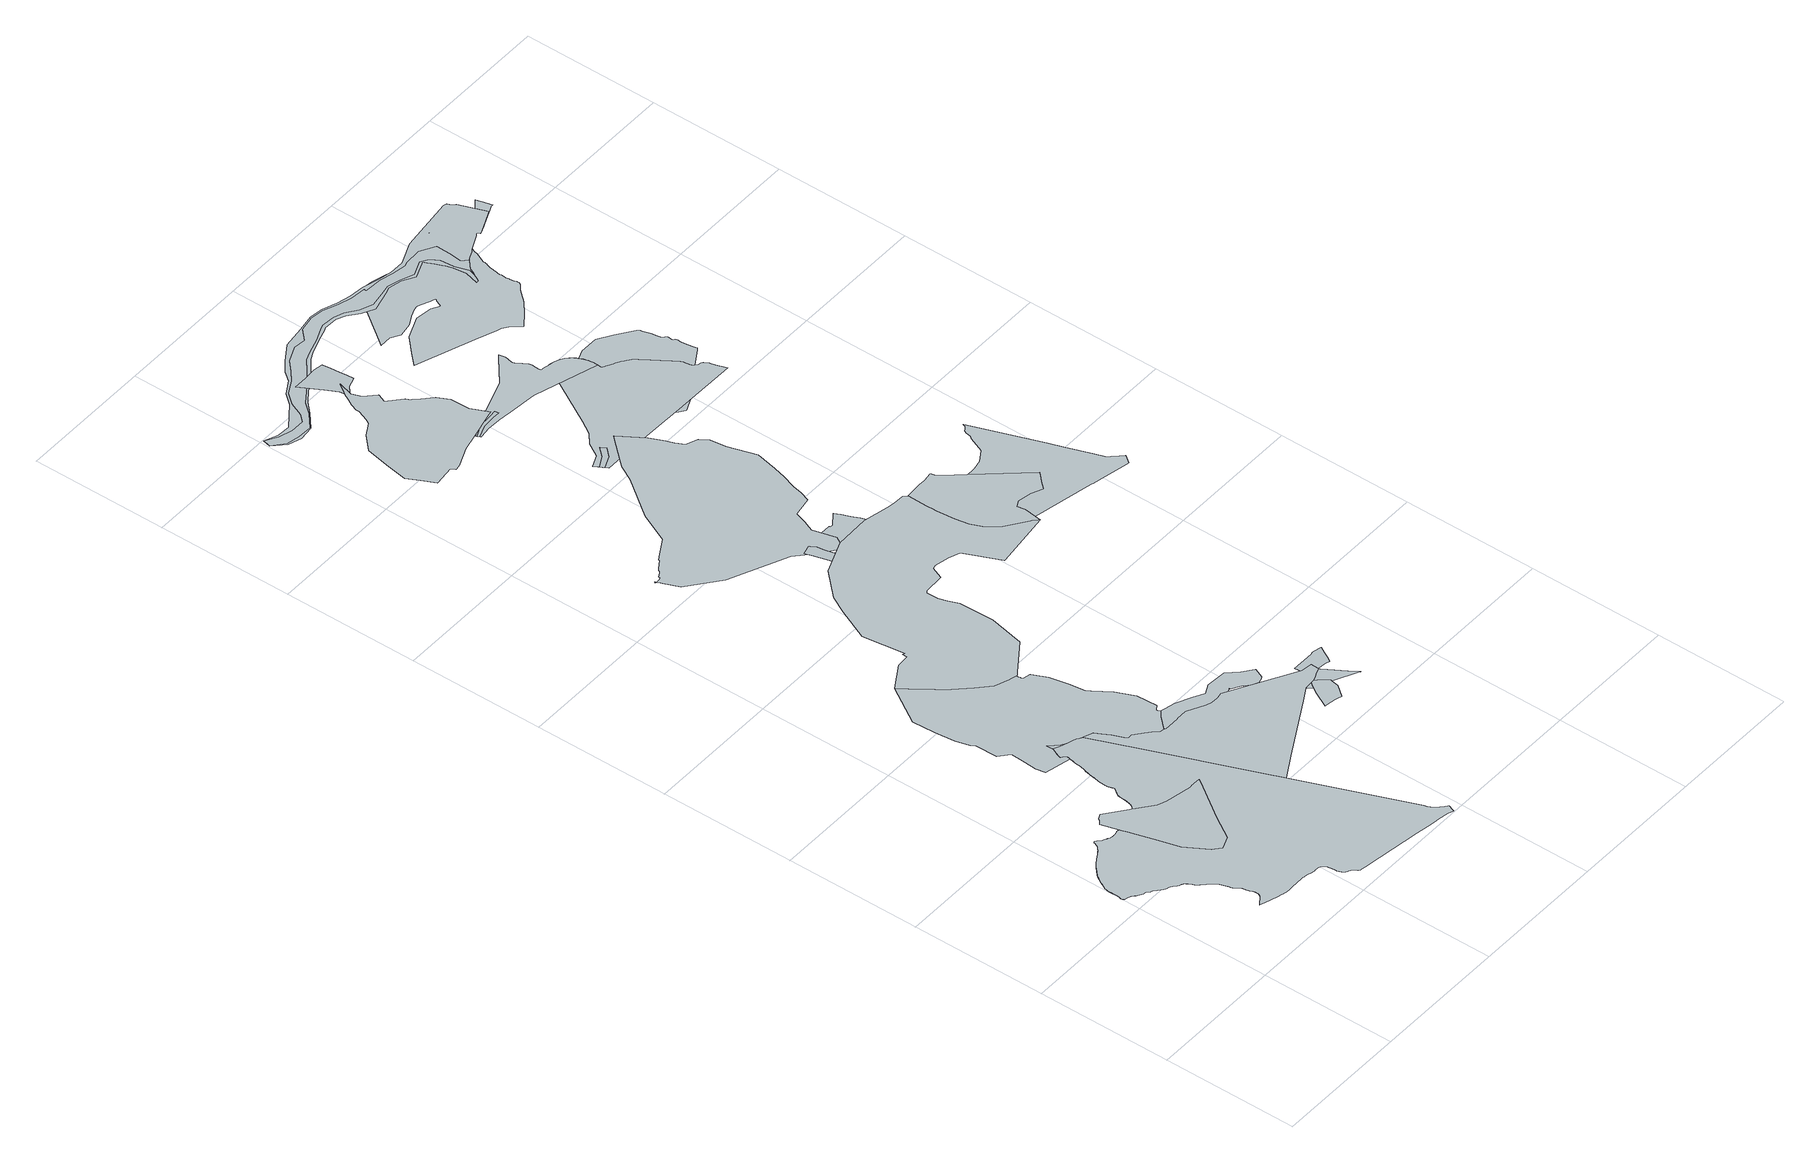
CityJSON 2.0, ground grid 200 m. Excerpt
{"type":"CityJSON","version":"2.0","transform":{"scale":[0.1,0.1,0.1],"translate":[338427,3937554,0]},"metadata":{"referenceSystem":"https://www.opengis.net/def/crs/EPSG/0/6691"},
"CityObjects":{
"object1":{"type":"GenericCityObject","attributes":{"prefecture":"14","disasterType":"1","areaType":"1","zoneNumber":"151-H24-43033","zoneName":"青山33","status":"0"},"geometry":[{"type":"MultiSurface","lod":"1","boundaries":[[[0,1,2,3,4,5,6,7,8,9,10,11,12,13,14,15,16,17,18,19,20,21,22,23,24,25,26,27,28,29,30,31,32,33,34]]]}]},
"object2":{"type":"GenericCityObject","attributes":{"prefecture":"14","disasterType":"2","areaType":"1","zoneNumber":"82028-1","zoneName":"アビコ沢右支-1","status":"0"},"geometry":[{"type":"MultiSurface","lod":"1","boundaries":[[[35,36,37,38,39,40,41,42,43,44,45,46,47,48,49,50,51,52,53,54,55,56,57,58,59,60,61,62,63,64,65,66,67,68,69,70,71,72,73,74,75,76,77,78,79,80,81,82,83,84,85,86,87,88,89,90,91,92,93,94,95,96,97,98,99,100,101,102,103,104,105,106,107,108,109,7,110,111,112,113,114,115,116,117,118,119,120,121,14,122,123,124,125,126,127,128,129,130,131,132,133,134,135,136,137,138,139,140,141,142,143,144,145,146,147,148,149,150,151,152,153,154,155,156,157,158,159,160,161,162,163,164,165,166,167,168,169,170,171,172,173,174,175,176,177,178,179,180,181,182,183,184,185,186,187,188,189,190,191,192,193,194,195,196,197,198,199,200,201,202,203,204,205,206,207,208,209,210,211,212,213,214,215,216,217,218,219,220,221,222,223,224,225,226,227,228,229,230,231,232,233,234,235,236,237,238,239,240,241,242,243,244,245,246,247,248,249,250,251,252,253,254,255,256,257,258,259,260,261,262,263,264,265,266,267,268,269,270,271,272,273,274,275,276,277,278,279,280,281,282,283,284,285,286,287,288,289,290,291,292,293,294,295,296,297,298,299,300,301,302,303,304,305,306,307,308,309,310,311,312,313,314,315,316,317,318,319,320,321,322,323,324,325,326,327,328,329,330,331,332,333,334,335,336,337,338,339,340,341,342,343,344,345,346,347,348,349,350,351,352,353,354,355,356,357,358,359,360,361,362,363,364,365,366,367,368,369,370,371,372,373,374,375,376,377,378,379,380,381,382,383,384,385,386,387,388,389,390,391,392,393,394,395,396,397,398,399,400,401,402,403,404,405,406,407,408,409,410,411,412,413,414,415,416,417,418,419,420,421,422,423,424,425,426,427,428,429,430,431,432,433,434,435,436,437,438,439,440,441,442,443,444,445,446,447,448]]]}]},
"object3":{"type":"GenericCityObject","attributes":{"prefecture":"14","disasterType":"2","areaType":"1","zoneNumber":82029,"zoneName":"下の沢","status":"0"},"geometry":[{"type":"MultiSurface","lod":"1","boundaries":[[[449,450,451,452,453,37,454,455,42,456,457,458,459,460,461,48,462,49,463,464,465,52,54,466,55,467,58,468,61,469,62,63,470,64,471,472,69,473,474,475,476,477,75,478,479,480,81,481,84,482,483,484,88,485,89,91,486,487,488,95,96,489,490,97,98,491,105,492,106,108,493,494,495,6,110,112,496,113,497,498,117,499,500,119,501,502,503,504,505,14,122,123,506,507,128,508,509,130,510,511,512,513,514,515,135,516,138,139,517,518,519,151,520,521,154,522,157,523,524,525,526,527,528,529,530,531,532,533,534,535,536,537,538,539,540,541,542,543,544,545,546,547,548,549,550,181,551,552,553,554,555,556,557,558,559,194,560,201,561,562,563,564,565,566,567,209,568,569,570,571,572,573,211,574,575,576,577,578,216,579,580,581,582,221,223,583,224,584,585,586,587,227,588,589,232,590,591,235,592,593,594,595,596,597,245,598,599,600,249,601,602,252,603,254,604,257,605,258,606,607,265,608,609,268,610,611,612,280,613,281,285,614,615,616,617,618,619,291,620,300,621,622,623,302,624,625,626,627,628,629,630,316,318,631,632,633,328,634,330,635,636,637,638,639,640,641,334,642,643,644,340,645,646,346,647,648,649,354,650,651,652,355,653,654,358,655,656,657,658,659,660,661,662,663,446,664,665,666,667,668,669,670,671,672,673,674,675,676,677,678,679,680,681,682,683,684,685,686,687,688,689,690,691,692,693,694,695,696,697,698,699,700,701,702]]]}]},
"object4":{"type":"GenericCityObject","attributes":{"prefecture":"14","disasterType":"1","areaType":"1","zoneNumber":"151-H24-43034","zoneName":"青山34","status":"0"},"geometry":[{"type":"MultiSurface","lod":"1","boundaries":[[[703,704,705,706,707,708,692,709,710,711,712,713,714,715,716,717,718,719,720,721,722,723,724,725,726,727,728,729,730,731,732,733,734,735,736,737,738,739,740,741,742,743,744,745,62,746,747,748,749,750,751,448,752,753,754]]]}]},
"object5":{"type":"GenericCityObject","attributes":{"prefecture":"14","disasterType":"1","areaType":"1","zoneNumber":"151-H24-43034","zoneName":"青山34","status":"0"},"geometry":[{"type":"MultiSurface","lod":"1","boundaries":[[[755,756,712,711,710,709,692,708,707,706,705,704,703,754,753,757,758,759,760,761,762,763,764,765,766,767,768,769,681,770,771,772,773,774,775,776,777,778,779,780,781,782,783,784,785,786,787,788,789]]]}]},
"object6":{"type":"GenericCityObject","attributes":{"prefecture":"14","disasterType":"1","areaType":"1","zoneNumber":"151-H24-43034","zoneName":"青山34","status":"0"},"geometry":[{"type":"MultiSurface","lod":"1","boundaries":[[[769,684,790,791,792,710,793,794,795,695,796,797,798,703,799,800,760,801,802,803,804,805,806,807,808,809,810,811,812,813,814,815,816,817,818,819,820,821,822,823,824,825,826,827,828]]]}]},
"object7":{"type":"GenericCityObject","attributes":{"prefecture":"14","disasterType":"1","areaType":"1","zoneNumber":"151-H24-43035","zoneName":"青山35","status":"0"},"geometry":[{"type":"MultiSurface","lod":"1","boundaries":[[[829,830,831,832,833,834,835,836,837,838,839,840,841,842,843,844,845,846,847,735,734,733,732,731,730,729,728,727,848,849,850,851,852,853,854,855,856,857,858,859,860,861,862,863,864,865,866,867,868,869,870,871,872]]]}]},
"object8":{"type":"GenericCityObject","attributes":{"prefecture":"14","disasterType":"1","areaType":"1","zoneNumber":"151-H24-43031","zoneName":"青山31","status":"0"},"geometry":[{"type":"MultiSurface","lod":"1","boundaries":[[[873,874,875,876,877,878,879,880,881,670,882,669,883,884,885,886,887,888,889,890,891,892]]]}]},
"object9":{"type":"GenericCityObject","attributes":{"prefecture":"14","disasterType":"1","areaType":"1","zoneNumber":"151-H25-55033","zoneName":"寸沢嵐33","status":"0"},"geometry":[{"type":"MultiSurface","lod":"1","boundaries":[[[893,894,895,896,897,898,899,900,901,902,903,904,905,906,907]]]}]},
"object10":{"type":"GenericCityObject","attributes":{"prefecture":"14","disasterType":"1","areaType":"1","zoneNumber":"151-H25-55033","zoneName":"寸沢嵐33","status":"0"},"geometry":[{"type":"MultiSurface","lod":"1","boundaries":[[[908,909,910,911,912,913,914,915,916,917,918,919,920,921,922,923,924,925,926,927,928,929,930,931,932,933,934,935,936,937,938,939,940,941,942,943,944,945,946,947,948,949,950,951,952,953,954,955,956,957]]]}]},
"object11":{"type":"GenericCityObject","attributes":{"prefecture":"14","disasterType":"1","areaType":"1","zoneNumber":"151-H24-43031","zoneName":"青山31","status":"0"},"geometry":[{"type":"MultiSurface","lod":"1","boundaries":[[[958,959,960,961,962,963,675,964,965,966,967,968,969,970,971,972,973,667,974,975,884,976,977,873,978,979,980]]]}]},
"object12":{"type":"GenericCityObject","attributes":{"prefecture":"14","disasterType":"1","areaType":"1","zoneNumber":"151-H25-55032","zoneName":"寸沢嵐32","status":"0"},"geometry":[{"type":"MultiSurface","lod":"1","boundaries":[[[981,982,983,984,985,986,987,988,989,990,991,992,993,994,995,996,997,998,999,1000,1001,1002,1003,1004,1005,1006,1007,1008,1009,1010,1011,1012,1013,1014,1015]]]}]},
"object13":{"type":"GenericCityObject","attributes":{"prefecture":"14","disasterType":"1","areaType":"1","zoneNumber":"151-H24-43030","zoneName":"青山30","status":"0"},"geometry":[{"type":"MultiSurface","lod":"1","boundaries":[[[1016,1017,1018,1019,1020,1021,1022,1023,1024,1025,680,1026,967,1027,1028,1029,672,1030,674,1031,964,677,1032,1033,1034,1035]]]}]},
"object14":{"type":"GenericCityObject","attributes":{"prefecture":"14","disasterType":"1","areaType":"1","zoneNumber":"151-H25-55033","zoneName":"寸沢嵐33","status":"0"},"geometry":[{"type":"MultiSurface","lod":"1","boundaries":[[[1036,1037,1038,1039,1040,1041,1042,1043,1044,1045,1046,1047,1048,1049,1050,1051,1052,1053,1054,1055,1056,1057,1058,1059,1060,1061]]]}]},
"object15":{"type":"GenericCityObject","attributes":{"prefecture":"14","disasterType":"1","areaType":"1","zoneNumber":"151-H25-55032","zoneName":"寸沢嵐32","status":"0"},"geometry":[{"type":"MultiSurface","lod":"1","boundaries":[[[1062,1063,1064,1065,1066,1067,1068,1069,1070,1071,1072,1073,1074,1075,1076,1077]]]}]},
"object16":{"type":"GenericCityObject","attributes":{"prefecture":"14","disasterType":"2","areaType":"2","zoneNumber":83012,"zoneName":"山面追沢","status":"0"},"geometry":[{"type":"MultiSurface","lod":"1","boundaries":[[[1078,1079,1080,1081,1082,1083,1084]]]}]},
"object17":{"type":"GenericCityObject","attributes":{"prefecture":"14","disasterType":"2","areaType":"2","zoneNumber":83311,"zoneName":"南沢","status":"0"},"geometry":[{"type":"MultiSurface","lod":"1","boundaries":[[[1085,1086,1087,1088,1089,1090,1091,1092,1093]]]}]},
"object18":{"type":"GenericCityObject","attributes":{"prefecture":"14","disasterType":"2","areaType":"1","zoneNumber":83311,"zoneName":"南沢","status":"0"},"geometry":[{"type":"MultiSurface","lod":"1","boundaries":[[[1094,1095,1096,1097,1098,1099,1100,1101,1102,1103,1104,1105,1106,1107,1108,1109,1110,1111,1112,1113,1114,1115,1116,1117,1118,1119,1120,1121,1122,1123,1124,1125,1126,1127,1128,1129,1130,1131,1132,1133,1134,1135,1136,1137,1138,1139,1140,1141,1142,1143,1144,1145,1146,1147,1148,1149,1150,1151,1152,1153]]]}]},
"object19":{"type":"GenericCityObject","attributes":{"prefecture":"14","disasterType":"2","areaType":"2","zoneNumber":83312,"zoneName":"寒沢川","status":"0"},"geometry":[{"type":"MultiSurface","lod":"1","boundaries":[[[1154,1155,1156,1157,1158,1159,1160,1161,1162,1163,1164,1165,1166,1167,1168,1169,1170,1171,1172,1173,1174,1175,1176,1177,1178,1179,1180,1181,1182,1183,1184,1185,1186,1187,1188,1189,1190,1191,1192,1193,1194,1195,1196,1197,1198,1199,1200,1201,1202,1203,1204,1205,1206,1207,1208,1209,1210,1211,1212,1213,1214,1215]]]}]},
"object20":{"type":"GenericCityObject","attributes":{"prefecture":"14","disasterType":"1","areaType":"1","zoneNumber":"151-H24-43035","zoneName":"青山35","status":"0"},"geometry":[{"type":"MultiSurface","lod":"1","boundaries":[[[1216,1217,1218,834,833,832,831,830,829,872,871,870,869,868,867,866,865,864,1219,1220,1221,1222,1223,1224,1225,1226,1227,1228,1229,1230,1231,1232,1233,1234,1235]]]}]},
"object21":{"type":"GenericCityObject","attributes":{"prefecture":"14","disasterType":"2","areaType":"1","zoneNumber":83012,"zoneName":"山面追沢","status":"0"},"geometry":[{"type":"MultiSurface","lod":"1","boundaries":[[[1236,1237,1238,1239,1240,1241,1242,1243,1244,1245,1246,1247,1248,1249,1250,1251,1252,1253,1254,1255,1256,1257,1258,1259,1260,1261,1262,1263,1264,1265,1266,1267,1268,1269,1270,1271,1272,1273,1274,1275,1276,1277,1278,1279,1280,1281,1282,1283,1284,1285,1286,1287,1288,1289,1290,1291,1292,1293,1294,1295,1296,1297,1298,1299,1300,1301,1302,1303,1304,1305,1306,1307,1308,1309,1310,1311,1312,1313,1314,1315,1316,1317,1318,1319,1320,1321,1322,1323,1324,1325,1326,1327,1328,1329]]]}]},
"object22":{"type":"GenericCityObject","attributes":{"prefecture":"14","disasterType":"2","areaType":"1","zoneNumber":83312,"zoneName":"寒沢川","status":"0"},"geometry":[{"type":"MultiSurface","lod":"1","boundaries":[[[1215,1154,1155,1156,1157,1330,1331,1332,1333,1334,1335,1336,1337,1338,1339,1340,1341,1342,1343,1344,1345,1346,1347,1348,1349,1350,1351,1352,1353,1354,1355,1356,1357,1358,1359,1360,1361,1362,1363,1364,1365,1366,1367,1368,1369,1370,1371,1372,1373,1374,1375,1376,1377,1378,1379,1380,1381,1382,1383,1384,1385,1386,1387,1388,1389,1390,1391,1392,1393,1394,1395,1396,1397,1398,1399,1400]]]}]},
"object23":{"type":"GenericCityObject","attributes":{"prefecture":"14","disasterType":"2","areaType":"1","zoneNumber":82326,"zoneName":"下の沢右支","status":"0"},"geometry":[{"type":"MultiSurface","lod":"1","boundaries":[[[1401,1402,1403,1404,1405,1406,1407,1408,1409,1410,1411,1412,1413,1414,1415,1416,1231,1417,1418,1419,1420,1421,1422,1423,1424,1425,1426,1427,1428,1429,1430,832,1431,1432,1433,1434,1435,1436,1437,1438,1439,1440,1441,1442,1443,868,1219,1444,1445,1446,1447,1448,1449,1450,1451,1452,1453,1454,1455,1456,1457,1458]]]}]},
"object24":{"type":"GenericCityObject","attributes":{"prefecture":"14","disasterType":"1","areaType":"1","zoneNumber":"151-H25-55033","zoneName":"寸沢嵐33","status":"0"},"geometry":[{"type":"MultiSurface","lod":"1","boundaries":[[[1459,1460,1461,1462,1463,1464,1465,1466,1467,1468,1469,1470,1471,1472,1473,1474,1475,1476,1477,1478,1479,1480,1481,1482,1483,1484,1485,1486,1487,1488,1489,1490,1491,1492,1493,1494,1495,1496,1497,1498,1499,1500,1501,1502,1503,1504,1505,1506,1507,1508,1509,1510,1511]]]}]},
"object25":{"type":"GenericCityObject","attributes":{"prefecture":"14","disasterType":"1","areaType":"1","zoneNumber":"151-H25-55032","zoneName":"寸沢嵐32","status":"0"},"geometry":[{"type":"MultiSurface","lod":"1","boundaries":[[[1512,1513,1514,1515,1516,1517,1518,1519,1520,1521,1522,1523,1524,1525,1526,1527,1528,1529,1530,1531,1532,1533,1534,1535,1536,1537,1538,1539,1540,1541,1542,1543,1544,1545,1546,1547,1548,1549,1550,1551,1552,1553,1554,1555,1556,1557,1558,1559,1560,1561,1562,1563,1564,1565,1566,1567,1568,1569,1570,1571,1572,1573,1574,1575,1576,1577,1578,1579,1580,1581,1582,1583,1584,1585,1586,1587,1588,1589,1590,1591,1592,1593,1594,1595,1596,1597,1598,1599,1600,1601,1602,1603,1604,1605,1606,1607,1608]]]}]},
"object26":{"type":"GenericCityObject","attributes":{"prefecture":"14","disasterType":"1","areaType":"1","zoneNumber":"151-H25-55032","zoneName":"寸沢嵐32","status":"0"},"geometry":[{"type":"MultiSurface","lod":"1","boundaries":[[[1609,1605,1606,1610,1611,1612,1613,1614,1615,1616,1617,1618,1619,1620,1621,1622,1623,1624,1625,1626,1627,1628,1629,1630,1631,1632,1633,1634,1635,1636,1637,1638,1639,1640,1641,1642,1643,1644,1645,1646,1647]]]}]}
},
"vertices":[
[1658,3004,0],[1469,3154,0],[1407,3203,0],[1405,3205,0],[1404,3206,0],[1402,3207,0],[1401,3208,0],[1400,3208,0],[1382,3223,0],[1076,3464,0],[998,3424,0],[978,3395,0],[926,3355,0],[1000,3095,0],[1001,3092,0],[1002,3089,0],[1002,3088,0],[1006,3074,0],[1030,2991,0],[1063,2875,0],[1145,2588,0],[1231,2292,0],[1425,1965,0],[1456,1938,0],[1530,1871,0],[1719,1944,0],[1924,2270,0],[2271,2770,0],[2354,2889,0],[2324,2889,0],[2254,2888,0],[2203,2888,0],[2202,2888,0],[2166,2887,0],[1789,2956,0],
[2078,4484,0],[2065,4509,0],[2033,4531,0],[2029,4535,0],[1994,4555,0],[1942,4575,0],[1927,4580,0],[1874,4597,0],[1840,4608,0],[1794,4626,0],[1743,4646,0],[1683,4674,0],[1669,4681,0],[1666,4675,0],[1645,4625,0],[1635,4599,0],[1627,4584,0],[1610,4553,0],[1604,4541,0],[1603,4529,0],[1602,4511,0],[1602,4510,0],[1602,4505,0],[1651,4476,0],[1663,4450,0],[1655,4402,0],[1654,4395,0],[1653,4391,0],[1651,4384,0],[1639,4330,0],[1636,4316,0],[1629,4249,0],[1629,4242,0],[1618,4171,0],[1610,4144,0],[1604,4124,0],[1601,4111,0],[1580,4037,0],[1569,3974,0],[1569,3973,0],[1560,3924,0],[1548,3856,0],[1544,3811,0],[1542,3773,0],[1541,3747,0],[1541,3744,0],[1540,3714,0],[1556,3661,0],[1570,3617,0],[1567,3614,0],[1536,3571,0],[1535,3570,0],[1531,3564,0],[1522,3552,0],[1510,3534,0],[1496,3514,0],[1494,3507,0],[1493,3504,0],[1489,3488,0],[1487,3483,0],[1485,3457,0],[1485,3456,0],[1482,3414,0],[1482,3412,0],[1482,3411,0],[1481,3399,0],[1478,3356,0],[1471,3334,0],[1461,3298,0],[1459,3290,0],[1453,3276,0],[1447,3263,0],[1443,3253,0],[1440,3249,0],[1421,3222,0],[1378,3193,0],[1321,3156,0],[1294,3140,0],[1271,3126,0],[1267,3123,0],[1246,3111,0],[1245,3110,0],[1220,3099,0],[1087,3037,0],[1085,3036,0],[1027,3075,0],[1014,3084,0],[997,3095,0],[996,3095,0],[990,3096,0],[989,3097,0],[986,3097,0],[967,3101,0],[962,3102,0],[948,3100,0],[940,3098,0],[891,3090,0],[889,3090,0],[871,3087,0],[867,3087,0],[838,3088,0],[826,3089,0],[823,3090,0],[815,3094,0],[814,3094,0],[793,3104,0],[792,3104,0],[791,3105,0],[777,3112,0],[746,3130,0],[728,3134,0],[723,3135,0],[722,3136,0],[713,3138,0],[711,3139,0],[706,3143,0],[705,3144,0],[703,3146,0],[697,3151,0],[694,3154,0],[686,3160,0],[682,3163,0],[677,3169,0],[670,3179,0],[664,3187,0],[660,3190,0],[644,3205,0],[641,3208,0],[626,3210,0],[623,3207,0],[622,3205,0],[618,3201,0],[616,3197,0],[615,3193,0],[612,3184,0],[607,3166,0],[594,3136,0],[591,3130,0],[590,3128,0],[587,3125,0],[583,3121,0],[567,3107,0],[522,3066,0],[430,3008,0],[398,2987,0],[312,2933,0],[294,2916,0],[232,2856,0],[222,2846,0],[189,2814,0],[175,2800,0],[154,2779,0],[144,2769,0],[125,2738,0],[111,2715,0],[107,2709,0],[101,2697,0],[86,2670,0],[78,2654,0],[59,2620,0],[37,2579,0],[34,2574,0],[31,2569,0],[31,2566,0],[30,2562,0],[21,2520,0],[21,2515,0],[19,2489,0],[19,2486,0],[19,2485,0],[19,2478,0],[22,2425,0],[23,2409,0],[22,2396,0],[22,2393,0],[21,2372,0],[13,2323,0],[8,2295,0],[9,2292,0],[19,2269,0],[21,2265,0],[36,2252,0],[44,2249,0],[45,2249,0],[51,2247,0],[79,2238,0],[103,2231,0],[113,2227,0],[116,2225,0],[134,2210,0],[146,2200,0],[151,2196,0],[178,2173,0],[185,2167,0],[203,2157,0],[206,2155,0],[231,2140,0],[246,2133,0],[254,2129,0],[256,2128,0],[260,2128,0],[284,2123,0],[305,2117,0],[309,2116,0],[309,2115,0],[315,2105,0],[317,2101,0],[318,2099,0],[330,2084,0],[339,2082,0],[342,2081,0],[344,2080,0],[348,2079,0],[362,2074,0],[365,2073,0],[368,2072,0],[382,2062,0],[396,2049,0],[407,2037,0],[408,2037,0],[433,2015,0],[435,2014,0],[436,2013,0],[444,2007,0],[445,2007,0],[474,1985,0],[480,1981,0],[487,1976,0],[496,1969,0],[509,1960,0],[514,1959,0],[534,1957,0],[535,1956,0],[542,1954,0],[561,1949,0],[566,1946,0],[569,1943,0],[583,1931,0],[589,1927,0],[599,1920,0],[604,1916,0],[615,1902,0],[617,1901,0],[627,1889,0],[631,1886,0],[641,1880,0],[644,1878,0],[648,1875,0],[655,1871,0],[656,1870,0],[660,1869,0],[666,1868,0],[679,1865,0],[702,1852,0],[732,1827,0],[745,1802,0],[753,1785,0],[771,1750,0],[776,1739,0],[782,1725,0],[786,1718,0],[788,1712,0],[794,1706,0],[798,1701,0],[800,1700,0],[810,1688,0],[819,1679,0],[843,1653,0],[848,1647,0],[862,1632,0],[876,1618,0],[915,1576,0],[931,1560,0],[931,1559,0],[934,1556,0],[936,1554,0],[939,1550,0],[957,1525,0],[960,1523,0],[970,1510,0],[979,1482,0],[1004,1410,0],[1016,1377,0],[1018,1358,0],[1020,1350,0],[1020,1342,0],[1022,1336,0],[1028,1317,0],[1030,1311,0],[1033,1303,0],[1033,1302,0],[1034,1301,0],[1040,1295,0],[1048,1285,0],[1063,1269,0],[1066,1263,0],[1067,1263,0],[1074,1252,0],[1090,1229,0],[1098,1195,0],[1106,1160,0],[1107,1156,0],[1108,1154,0],[1113,1133,0],[1116,1122,0],[1116,1120,0],[1118,1114,0],[1119,1111,0],[1120,1109,0],[1122,1106,0],[1125,1100,0],[1126,1099,0],[1138,1079,0],[1139,1073,0],[1140,1069,0],[1140,1068,0],[1141,1058,0],[1144,1023,0],[1144,1021,0],[1143,1014,0],[1142,1002,0],[1140,992,0],[1139,989,0],[1121,953,0],[1120,951,0],[1119,950,0],[1115,946,0],[1078,916,0],[1072,910,0],[1060,903,0],[1045,896,0],[1042,894,0],[1027,887,0],[1025,886,0],[1019,880,0],[1010,873,0],[1001,864,0],[996,860,0],[990,855,0],[991,854,0],[992,854,0],[996,853,0],[1017,846,0],[1072,829,0],[1240,777,0],[1326,750,0],[1333,748,0],[1339,746,0],[1354,744,0],[1390,739,0],[1395,739,0],[1439,735,0],[1440,735,0],[1447,736,0],[1506,741,0],[1598,742,0],[1599,742,0],[1701,744,0],[1719,743,0],[1743,738,0],[1750,737,0],[1803,725,0],[1855,714,0],[1909,703,0],[1924,704,0],[1969,706,0],[1974,704,0],[2025,687,0],[2056,648,0],[2065,637,0],[2074,585,0],[2076,572,0],[2078,562,0],[2080,510,0],[2080,490,0],[2081,487,0],[2104,426,0],[2105,426,0],[2117,409,0],[2134,385,0],[2149,376,0],[2157,371,0],[2170,365,0],[2199,351,0],[2224,327,0],[2227,322,0],[2255,277,0],[2282,259,0],[2302,255,0],[2320,253,0],[2372,245,0],[2607,212,0],[3259,120,0],[3474,89,0],[3586,73,0],[3600,71,0],[3665,62,0],[3778,46,0],[3856,10,0],[3870,44,0],[3898,112,0],[3889,120,0],[3865,142,0],[3858,148,0],[3761,239,0],[3760,241,0],[3759,243,0],[3720,331,0],[3704,371,0],[3549,764,0],[3404,1130,0],[3043,2044,0],[2920,2354,0],[2348,3803,0],
[2319,4259,0],[2258,4377,0],[2213,4463,0],[2182,4474,0],[2128,4495,0],[1993,4547,0],[1901,4586,0],[1812,4623,0],[1804,4631,0],[1791,4644,0],[1675,4761,0],[1661,4774,0],[1664,4713,0],[1667,4665,0],[1632,4601,0],[1630,4596,0],[1616,4573,0],[1599,4513,0],[1610,4506,0],[1661,4443,0],[1654,4394,0],[1640,4334,0],[1633,4262,0],[1625,4179,0],[1606,4134,0],[1591,4097,0],[1568,3975,0],[1568,3974,0],[1562,3942,0],[1544,3796,0],[1541,3745,0],[1541,3742,0],[1557,3652,0],[1568,3611,0],[1541,3575,0],[1534,3568,0],[1515,3542,0],[1494,3506,0],[1490,3501,0],[1487,3496,0],[1485,3445,0],[1483,3420,0],[1462,3314,0],[1452,3272,0],[1432,3234,0],[1428,3226,0],[1426,3224,0],[1281,3131,0],[1265,3122,0],[1251,3115,0],[1172,3073,0],[1088,3037,0],[1082,3035,0],[1041,3063,0],[1029,3072,0],[1016,3081,0],[1015,3082,0],[987,3102,0],[980,3102,0],[954,3102,0],[944,3100,0],[928,3095,0],[910,3090,0],[897,3086,0],[858,3083,0],[853,3085,0],[851,3085,0],[829,3090,0],[782,3114,0],[739,3134,0],[708,3143,0],[703,3145,0],[700,3148,0],[682,3165,0],[664,3181,0],[664,3182,0],[642,3203,0],[641,3205,0],[638,3206,0],[634,3207,0],[628,3209,0],[626,3207,0],[624,3203,0],[621,3199,0],[618,3195,0],[614,3189,0],[612,3179,0],[607,3146,0],[596,3134,0],[580,3117,0],[575,3110,0],[568,3103,0],[553,3087,0],[544,3080,0],[541,3078,0],[503,3052,0],[493,3045,0],[465,3027,0],[388,2980,0],[377,2973,0],[342,2951,0],[327,2941,0],[280,2905,0],[220,2846,0],[143,2771,0],[118,2728,0],[109,2712,0],[93,2685,0],[69,2643,0],[65,2634,0],[64,2633,0],[28,2544,0],[19,2509,0],[19,2508,0],[17,2501,0],[17,2497,0],[18,2494,0],[18,2491,0],[20,2429,0],[22,2389,0],[23,2382,0],[22,2378,0],[19,2342,0],[19,2336,0],[17,2333,0],[5,2307,0],[9,2288,0],[9,2285,0],[11,2273,0],[28,2253,0],[42,2251,0],[43,2250,0],[47,2250,0],[64,2246,0],[123,2222,0],[136,2208,0],[146,2196,0],[153,2189,0],[170,2178,0],[195,2162,0],[198,2161,0],[252,2130,0],[254,2128,0],[292,2123,0],[307,2121,0],[317,2106,0],[320,2101,0],[327,2092,0],[333,2084,0],[346,2079,0],[360,2074,0],[364,2074,0],[383,2071,0],[386,2061,0],[405,2037,0],[419,2034,0],[438,2010,0],[481,1987,0],[505,1966,0],[517,1957,0],[539,1955,0],[563,1953,0],[593,1929,0],[638,1882,0],[642,1879,0],[688,1855,0],[724,1832,0],[730,1822,0],[737,1812,0],[737,1811,0],[750,1792,0],[785,1725,0],[812,1685,0],[821,1672,0],[842,1654,0],[883,1618,0],[932,1560,0],[948,1541,0],[952,1536,0],[974,1504,0],[978,1498,0],[997,1438,0],[1025,1332,0],[1038,1305,0],[1043,1296,0],[1051,1279,0],[1084,1245,0],[1085,1242,0],[1091,1229,0],[1095,1219,0],[1096,1216,0],[1097,1215,0],[1097,1212,0],[1099,1175,0],[1099,1172,0],[1109,1136,0],[1119,1113,0],[1121,1111,0],[1133,1084,0],[1138,1073,0],[1138,1072,0],[1143,1011,0],[1144,1007,0],[1143,1005,0],[1117,951,0],[1118,951,0],[1123,954,0],[1124,955,0],[1130,958,0],[1152,971,0],[1161,976,0],[1358,1088,0],[1746,1308,0],[2782,1895,0],[2973,2004,0],[3406,2250,0],[4302,2758,0],[4506,2873,0],[4519,2875,0],[4555,2879,0],[4630,2887,0],[4677,2892,0],[4705,2895,0],[4745,2913,0],[4808,2941,0],[4822,2947,0],[4885,2973,0],[4890,2975,0],[4890,2976,0],[4898,3095,0],[4727,3114,0],[4714,3121,0],[3859,3600,0],[3775,3648,0],[3685,3635,0],[3682,3635,0],[3573,3637,0],[3497,3659,0],[3240,3798,0],[3073,3790,0],[3068,3790,0],[2906,3791,0],[2844,3791,0],[2805,3802,0],[2756,3815,0],[2707,3866,0],[2696,3875,0],[2679,3889,0],[2603,3954,0],[2476,4060,0],[2425,4059,0],[2413,4059,0],[2406,4058,0],[2384,4111,0],
[2680,3735,0],[2706,3746,0],[2709,3747,0],[2714,3749,0],[2722,3752,0],[2804,3801,0],[2892,3895,0],[2945,3958,0],[2975,3983,0],[3051,4047,0],[3041,4068,0],[3031,4102,0],[3104,4155,0],[3090,4456,0],[2965,4729,0],[2807,4967,0],[2765,5029,0],[2733,5248,0],[2679,5538,0],[2574,5750,0],[2479,5769,0],[2456,5794,0],[2453,5818,0],[2445,5839,0],[2445,5869,0],[2360,5891,0],[2349,5895,0],[2131,5970,0],[1950,6148,0],[1685,6434,0],[1619,6525,0],[1522,6656,0],[1323,6928,0],[976,6369,0],[994,6033,0],[1028,5740,0],[1073,5533,0],[1118,5471,0],[1120,5149,0],[1267,5025,0],[1255,4799,0],[1240,4622,0],[1269,4485,0],[1665,4388,0],[1666,4388,0],[1699,4379,0],[1829,4090,0],[2219,3932,0],[2328,3821,0],[2441,3717,0],[2479,3652,0],[2615,3708,0],
[3275,3995,0],[3125,4026,0],[2478,3652,0],[2545,3579,0],[2621,3532,0],[2649,3517,0],[2727,3475,0],[2751,3471,0],[2854,3452,0],[3143,3663,0],[3159,3675,0],[3203,3596,0],[3275,3484,0],[3703,3513,0],[3758,3544,0],[3928,3639,0],[3912,3613,0],[4046,3532,0],[4137,3448,0],[4091,3486,0],[4017,3545,0],[4139,3447,0],[4147,3441,0],[4153,3436,0],[4227,3402,0],[4238,3405,0],[4293,3419,0],[4332,3437,0],[4393,3585,0],[4249,3698,0],[4097,3854,0],[3801,3880,0],[3711,3832,0],[3656,3806,0],[3495,3889,0],
[3673,3646,0],[3454,3701,0],[3012,3945,0],[2719,4004,0],[2735,4111,0],[2608,4027,0],[2700,3869,0],[2699,3866,0],[2695,3836,0],[2674,3691,0],[2663,3617,0],[2635,3426,0],[2616,3274,0],[2650,3161,0],[2662,3138,0],[2691,3079,0],[2707,3048,0],[2805,3116,0],[3010,3259,0],[3211,3302,0],[3237,3308,0],[3427,3258,0],[3651,3278,0],[3671,3224,0],[3693,2996,0],[3927,2829,0],[4203,2805,0],[4320,2848,0],[4432,2890,0],[4396,2927,0],[4364,2962,0],[4358,2968,0],[4330,2998,0],[4278,3053,0],[4261,3070,0],[4164,3141,0],[3998,3103,0],[3910,3127,0],[3926,3340,0],
[4260,8274,0],[4239,8497,0],[4233,8563,0],[4234,8590,0],[4235,8705,0],[4238,8996,0],[4187,9043,0],[4032,9050,0],[3909,9068,0],[3543,9145,0],[3024,9127,0],[2525,8931,0],[2179,8574,0],[2039,8314,0],[1827,7846,0],[1918,7230,0],[1882,7237,0],[1880,7168,0],[1690,7157,0],[2465,5873,0],[2476,5882,0],[2504,5906,0],[2974,6228,0],[3079,6743,0],[3067,7263,0],[3008,7415,0],[2972,7537,0],[2964,7705,0],[2992,7729,0],[3302,7745,0],[3373,7921,0],[3432,7933,0],[3641,7894,0],[3811,7835,0],[4044,7306,0],[4908,7420,0],[4895,7432,0],[4836,7489,0],[4823,7501,0],[4770,7539,0],[4687,7598,0],[4503,7729,0],[4384,7881,0],[4296,8076,0],
[4812,2700,0],[4817,2723,0],[4783,2769,0],[4776,2779,0],[4758,2803,0],[4752,2812,0],[4718,2846,0],[4717,2847,0],[4694,2873,0],[4651,2921,0],[4609,2854,0],[4574,2800,0],[4512,2703,0],[4400,2480,0],[4483,2469,0],[4501,2466,0],[4567,2457,0],[4601,2452,0],[4661,2425,0],[4791,2593,0],
[2731,8870,0],[2786,8888,0],[2847,8905,0],[2879,8915,0],[2878,8916,0],[2818,9123,0],[2801,9211,0],[2792,9280,0],[2783,9317,0],[2780,9326,0],[2739,9393,0],[2733,9403,0],[2595,9364,0],[2606,9325,0],[2622,9268,0],
[3678,10946,0],[3547,11363,0],[3518,11593,0],[3439,11716,0],[3266,11783,0],[3199,11914,0],[3161,12019,0],[3071,12232,0],[2837,12589,0],[2503,12217,0],[2457,12165,0],[2329,11928,0],[1917,11367,0],[1705,10921,0],[1464,10781,0],[1377,10730,0],[1383,10726,0],[1376,10712,0],[1247,10632,0],[1224,10612,0],[1214,10589,0],[1187,10567,0],[1129,10535,0],[1130,10530,0],[1124,10520,0],[1124,10512,0],[1105,10501,0],[1098,10494,0],[1036,10493,0],[1027,10515,0],[1021,10520,0],[1021,10517,0],[1012,10503,0],[1043,10474,0],[1044,10473,0],[1064,10423,0],[1154,10196,0],[1599,9836,0],[2445,9461,0],[2581,9346,0],[2964,9024,0],[3081,9233,0],[2990,9561,0],[3058,9718,0],[3114,9889,0],[3404,9941,0],[3452,10086,0],[3486,10238,0],[3560,10450,0],[3607,10629,0],
[5163,2534,0],[5152,2551,0],[5143,2565,0],[5083,2659,0],[4947,2879,0],[4896,2961,0],[4882,2977,0],[4837,3026,0],[4801,3066,0],[4714,3095,0],[4662,3112,0],[4626,3024,0],[4420,3009,0],[4475,2935,0],[4496,2906,0],[4497,2904,0],[4520,2872,0],[4562,2815,0],[4579,2792,0],[4647,2781,0],[5170,2523,0],[5170,2522,0],[5172,2528,0],
[1563,15249,0],[1613,15378,0],[1470,15527,0],[1412,15667,0],[1482,15889,0],[1480,15885,0],[1387,15749,0],[1357,15705,0],[1314,15621,0],[1267,15533,0],[1225,15432,0],[1225,15385,0],[1161,15224,0],[1125,15150,0],[933,15041,0],[733,14846,0],[658,14498,0],[604,14169,0],[697,13989,0],[793,13791,0],[1088,13826,0],[1129,13764,0],[1225,13783,0],[1227,13784,0],[1505,13905,0],[1751,13965,0],[2149,14062,0],[2237,14083,0],[2115,14335,0],[2104,14615,0],[2023,14790,0],[1890,14915,0],[1812,14997,0],[1798,14991,0],[1763,15068,0],
[5141,3046,0],[5172,3102,0],[5182,3120,0],[5193,3142,0],[5219,3190,0],[5119,3211,0],[5081,3219,0],[5042,3210,0],[4712,3211,0],[4713,3138,0],[4714,3111,0],[4715,3040,0],[4716,3009,0],[4718,2940,0],[4760,2898,0],[4861,2978,0],[4955,2971,0],[5014,2964,0],[5085,2944,0],[5123,3012,0],
[2955,8937,0],[2982,8945,0],[3012,8951,0],[3046,8947,0],[3090,8931,0],[3125,8919,0],[3167,8915,0],[3414,8937,0],[3447,8938,0],[3584,8941,0],[3599,8941,0],[3599,8942,0],[3581,9074,0],[3567,9141,0],[3545,9216,0],[3508,9303,0],[3481,9367,0],[3458,9421,0],[3445,9448,0],[3403,9539,0],[3223,9403,0],[3181,9414,0],[3183,9432,0],[2888,9429,0],[2890,9329,0],[2894,9185,0],
[1301,16287,0],[1097,16290,0],[1208,16083,0],[1267,15973,0],[1361,15797,0],[1367,15742,0],[1378,15642,0],[1508,15761,0],[1584,15789,0],[1665,15813,0],[1664,15828,0],[1655,15913,0],[1643,16033,0],[1631,16157,0],[1618,16280,0],[1481,16298,0],
[2307,12322,0],[2492,12402,0],[2607,12523,0],[2563,12597,0],[2452,12470,0],[2275,12377,0],[2295,12342,0],
[1793,13904,0],[1972,13973,0],[2172,13988,0],[2284,13987,0],[2274,14048,0],[2165,14032,0],[1963,14027,0],[1777,13935,0],[1785,13920,0],
[3209,14281,0],[3184,14319,0],[3157,14357,0],[3141,14378,0],[3132,14393,0],[3128,14404,0],[3125,14420,0],[3125,14445,0],[3127,14470,0],[3132,14487,0],[3140,14525,0],[3142,14569,0],[3141,14592,0],[3140,14610,0],[3130,14652,0],[3082,14614,0],[2904,14467,0],[2725,14320,0],[2342,14184,0],[2151,14115,0],[1959,14053,0],[1769,13952,0],[1802,13887,0],[1981,13914,0],[2186,13905,0],[2392,13883,0],[2805,13841,0],[3746,13559,0],[3748,13593,0],[3746,13631,0],[3744,13654,0],[3741,13685,0],[3737,13711,0],[3732,13735,0],[3722,13761,0],[3709,13794,0],[3690,13831,0],[3663,13874,0],[3639,13905,0],[3604,13942,0],[3583,13959,0],[3538,13987,0],[3500,14005,0],[3451,14022,0],[3388,14036,0],[3349,14044,0],[3303,14052,0],[3269,14057,0],[3244,14059,0],[3237,14062,0],[3233,14064,0],[3232,14082,0],[3232,14103,0],[3232,14129,0],[3235,14157,0],[3237,14190,0],[3237,14209,0],[3236,14220,0],[3233,14233,0],[3227,14250,0],
[4165,15913,0],[4207,15960,0],[4240,15984,0],[4262,16010,0],[4283,16026,0],[4210,16099,0],[4226,16299,0],[4232,16499,0],[4025,16623,0],[3759,16608,0],[3704,16589,0],[3506,16624,0],[3311,16672,0],[3037,16692,0],[3040,16726,0],[2823,16748,0],[2626,16806,0],[2424,16891,0],[2226,16921,0],[1986,16880,0],[1845,16733,0],[1662,16749,0],[1427,16645,0],[1281,16509,0],[1149,16395,0],[939,16285,0],[813,16129,0],[734,15929,0],[636,15821,0],[431,15823,0],[239,15883,0],[59,15988,0],[42,15915,0],[31,15872,0],[204,15732,0],[400,15694,0],[604,15686,0],[807,15861,0],[937,16013,0],[1105,16130,0],[1253,16229,0],[1418,16369,0],[1570,16499,0],[1711,16553,0],[1927,16618,0],[2113,16701,0],[2192,16728,0],[2392,16713,0],[2541,16658,0],[2706,16544,0],[2894,16468,0],[3156,16508,0],[3268,16534,0],[3461,16479,0],[3647,16405,0],[3868,16498,0],[3982,16425,0],[4057,16299,0],[4075,16099,0],[4145,15899,0],[4116,15813,0],[4132,15842,0],
[4730,9035,0],[4594,9012,0],[4483,9015,0],[4919,7508,0],[4943,7689,0],[4923,7807,0],[5013,7849,0],[5223,7814,0],[5383,7746,0],[5416,7780,0],[5452,7818,0],[5519,7886,0],[5528,7896,0],[5560,7929,0],[5596,7966,0],[5008,8653,0],[4796,8899,0],[4750,8954,0],[4738,9002,0],[4734,9022,0],
[4071,13298,0],[4037,13325,0],[4015,13341,0],[3978,13363,0],[3938,13388,0],[3913,13403,0],[3888,13416,0],[3863,13429,0],[3826,13449,0],[3796,13464,0],[3767,13478,0],[3761,13481,0],[3746,13491,0],[3743,13494,0],[3743,13503,0],[3744,13535,0],[3746,13564,0],[3747,13589,0],[3747,13594,0],[3745,13637,0],[3744,13658,0],[3743,13676,0],[3741,13689,0],[3738,13706,0],[3731,13735,0],[3725,13751,0],[3720,13768,0],[3711,13790,0],[3696,13821,0],[3681,13848,0],[3667,13868,0],[3649,13894,0],[3629,13916,0],[3611,13936,0],[3586,13956,0],[3565,13972,0],[3536,13988,0],[3506,14002,0],[3478,14013,0],[3454,14021,0],[3411,14032,0],[3365,14041,0],[3263,13862,0],[3148,13662,0],[3033,13462,0],[2918,13262,0],[2803,13061,0],[2688,12861,0],[2532,12731,0],[2417,12531,0],[2230,12454,0],[2337,12269,0],[2569,12269,0],[2800,12270,0],[3737,12251,0],[4710,12245,0],[4692,12291,0],[4683,12313,0],[4671,12343,0],[4664,12370,0],[4652,12415,0],[4640,12462,0],[4635,12479,0],[4630,12490,0],[4626,12498,0],[4598,12541,0],[4594,12545,0],[4588,12550,0],[4578,12556,0],[4559,12563,0],[4538,12572,0],[4512,12585,0],[4498,12594,0],[4492,12599,0],[4487,12605,0],[4482,12611,0],[4475,12621,0],[4470,12634,0],[4468,12644,0],[4464,12660,0],[4462,12677,0],[4460,12701,0],[4457,12717,0],[4455,12733,0],[4452,12747,0],[4447,12763,0],[4436,12786,0],[4422,12807,0],[4378,12871,0],[4296,12993,0],[4226,13096,0],[4179,13165,0],[4140,13217,0],[4092,13280,0],
[4301,16040,0],[4336,16057,0],[4376,16074,0],[4419,16088,0],[4457,16120,0],[4691,16231,0],[4721,16259,0],[4743,16258,0],[4762,16215,0],[4946,16293,0],[5147,16388,0],[4995,16788,0],[4952,16828,0],[4929,16889,0],[4888,16902,0],[4063,16797,0],[3724,16652,0],[3515,16655,0],[3318,16695,0],[3064,16767,0],[2845,16788,0],[2644,16839,0],[2427,16909,0],[2229,16939,0],[1972,16900,0],[1636,16853,0],[1385,16689,0],[1230,16561,0],[1128,16429,0],[918,16305,0],[793,16148,0],[449,15901,0],[245,15908,0],[59,15991,0],[30,15869,0],[199,15711,0],[387,15640,0],[599,15666,0],[819,15850,0],[959,15993,0],[1124,16112,0],[1271,16199,0],[1451,16335,0],[1613,16455,0],[1721,16512,0],[1946,16591,0],[2147,16653,0],[2182,16675,0],[2383,16664,0],[2511,16605,0],[2669,16479,0],[2850,16392,0],[3177,16476,0],[3258,16501,0],[3453,16455,0],[3632,16359,0],[3863,16454,0],[3879,16460,0],[3889,16461,0],[3900,16454,0],[3907,16442,0],[3921,16407,0],[3959,16320,0],[3995,16232,0],[4006,16213,0],[4050,16095,0],[4073,15898,0],[4017,15697,0],[4049,15699,0],[4074,15734,0],[4096,15779,0],
[5693,9229,0],[5656,9199,0],[5623,9180,0],[5606,9140,0],[5595,9107,0],[5591,9061,0],[5565,9032,0],[5541,8972,0],[5463,8796,0],[5403,8754,0],[5359,8725,0],[5293,8686,0],[5220,8667,0],[5157,8655,0],[5094,8649,0],[5034,8649,0],[4975,8657,0],[4945,8636,0],[4905,8608,0],[4862,8598,0],[4802,8576,0],[4726,8587,0],[4640,8601,0],[4584,8585,0],[4518,8579,0],[4508,8586,0],[4445,8574,0],[4405,8574,0],[4366,8601,0],[4319,8592,0],[4203,8590,0],[4157,8590,0],[4202,8494,0],[4218,8398,0],[4236,8292,0],[4238,8176,0],[4214,8044,0],[4192,7892,0],[4175,7823,0],[4171,7767,0],[4173,7704,0],[4199,7670,0],[4239,7650,0],[5814,7321,0],[5851,7313,0],[6100,7261,0],[6286,7222,0],[6377,7203,0],[6421,7194,0],[6511,7314,0],[6407,7419,0],[6383,7444,0],[6343,7483,0],[6325,7535,0],[6287,7640,0],[6150,8025,0],[6076,8233,0],[5706,9271,0],
[4317,13741,0],[4108,13871,0],[3828,13870,0],[3539,13757,0],[3264,13631,0],[3138,13308,0],[3034,12904,0],[3065,12808,0],[3070,12794,0],[3101,12699,0],[3210,12677,0],[3329,12646,0],[3349,12634,0],[3370,12622,0],[3369,12616,0],[3385,12601,0],[3470,12513,0],[3527,12441,0],[3603,12323,0],[3687,12221,0],[3769,12164,0],[3775,12166,0],[3861,12204,0],[4037,12282,0],[4256,12442,0],[4498,12597,0],[4726,12742,0],[4764,12766,0],[4762,12772,0],[4749,12840,0],[4733,12951,0],[4727,13017,0],[4732,13030,0],[4731,13050,0],[4725,13080,0],[4717,13090,0],[4705,13091,0],[4698,13096,0],[4694,13123,0],[4700,13173,0],[4697,13186,0],[4689,13204,0],[4678,13214,0],[4655,13230,0],[4648,13243,0],[4630,13326,0],[4623,13373,0],[4616,13393,0],[4590,13471,0],[4582,13496,0],[4578,13519,0],[4578,13531,0],[4554,13569,0],
[4221,16126,0],[4215,16177,0],[4216,16207,0],[4256,16339,0],[4387,16596,0],[4385,16630,0],[4369,16728,0],[4233,16803,0],[4169,16806,0],[4096,16763,0],[3817,16677,0],[3753,16641,0],[3641,16615,0],[3390,16689,0],[3209,16736,0],[3175,16743,0],[2974,16777,0],[2974,16775,0],[2942,16731,0],[2707,16402,0],[2419,15998,0],[2360,15917,0],[2531,15919,0],[2667,15842,0],[2877,15880,0],[3014,15953,0],[3135,16004,0],[3204,16013,0],[3250,15997,0],[3384,15939,0],[3442,15921,0],[3445,15920,0],[3447,15920,0],[3451,15918,0],[3450,15889,0],[3437,15882,0],[3439,15879,0],[3413,15822,0],[3395,15786,0],[3402,15776,0],[3271,15846,0],[3025,15875,0],[2698,15739,0],[2489,15533,0],[2325,15366,0],[2419,15332,0],[3173,15057,0],[3477,14947,0],[3531,14927,0],[3640,14850,0],[3641,14850,0],[3642,14851,0],[3737,14725,0],[3928,14870,0],[4090,15008,0],[4245,15179,0],[4324,15243,0],[4325,15249,0],[4331,15256,0],[4337,15270,0],[4338,15279,0],[4338,15291,0],[4336,15312,0],[4335,15316,0],[4329,15329,0],[4327,15336,0],[4320,15348,0],[4318,15356,0],[4316,15368,0],[4316,15383,0],[4315,15401,0],[4315,15415,0],[4312,15431,0],[4307,15441,0],[4305,15454,0],[4305,15470,0],[4313,15500,0],[4314,15521,0],[4313,15538,0],[4310,15545,0],[4307,15556,0],[4307,15567,0],[4317,15613,0],[4325,15675,0],[4336,15740,0],[4344,15762,0],[4357,15793,0],[4360,15806,0],[4368,15838,0],[4368,15846,0],[4366,15851,0],[4365,15867,0],[4385,15901,0],[4436,16017,0],[4449,16074,0],[4466,16121,0],[4237,16116,0],
[4431,16004,0],[4464,16120,0],[4468,16128,0],[4693,16231,0],[4715,16252,0],[4724,16259,0],[4731,16263,0],[4736,16263,0],[4741,16261,0],[4763,16216,0],[4885,16262,0],[5008,16318,0],[5166,16390,0],[5241,16423,0],[5247,16419,0],[5261,16421,0],[5271,16425,0],[5264,16451,0],[5235,16558,0],[5209,16655,0],[5095,16566,0],[4985,16509,0],[4847,16442,0],[4750,16410,0],[4683,16390,0],[4626,16370,0],[4528,16331,0],[4421,16291,0],[4340,16270,0],[4358,16450,0],[4301,16429,0],[4265,16415,0],[4244,16407,0],[4178,16383,0],[4132,16365,0],[4087,16267,0],[4063,16146,0],[4190,15937,0],[4383,16006,0]
]}
